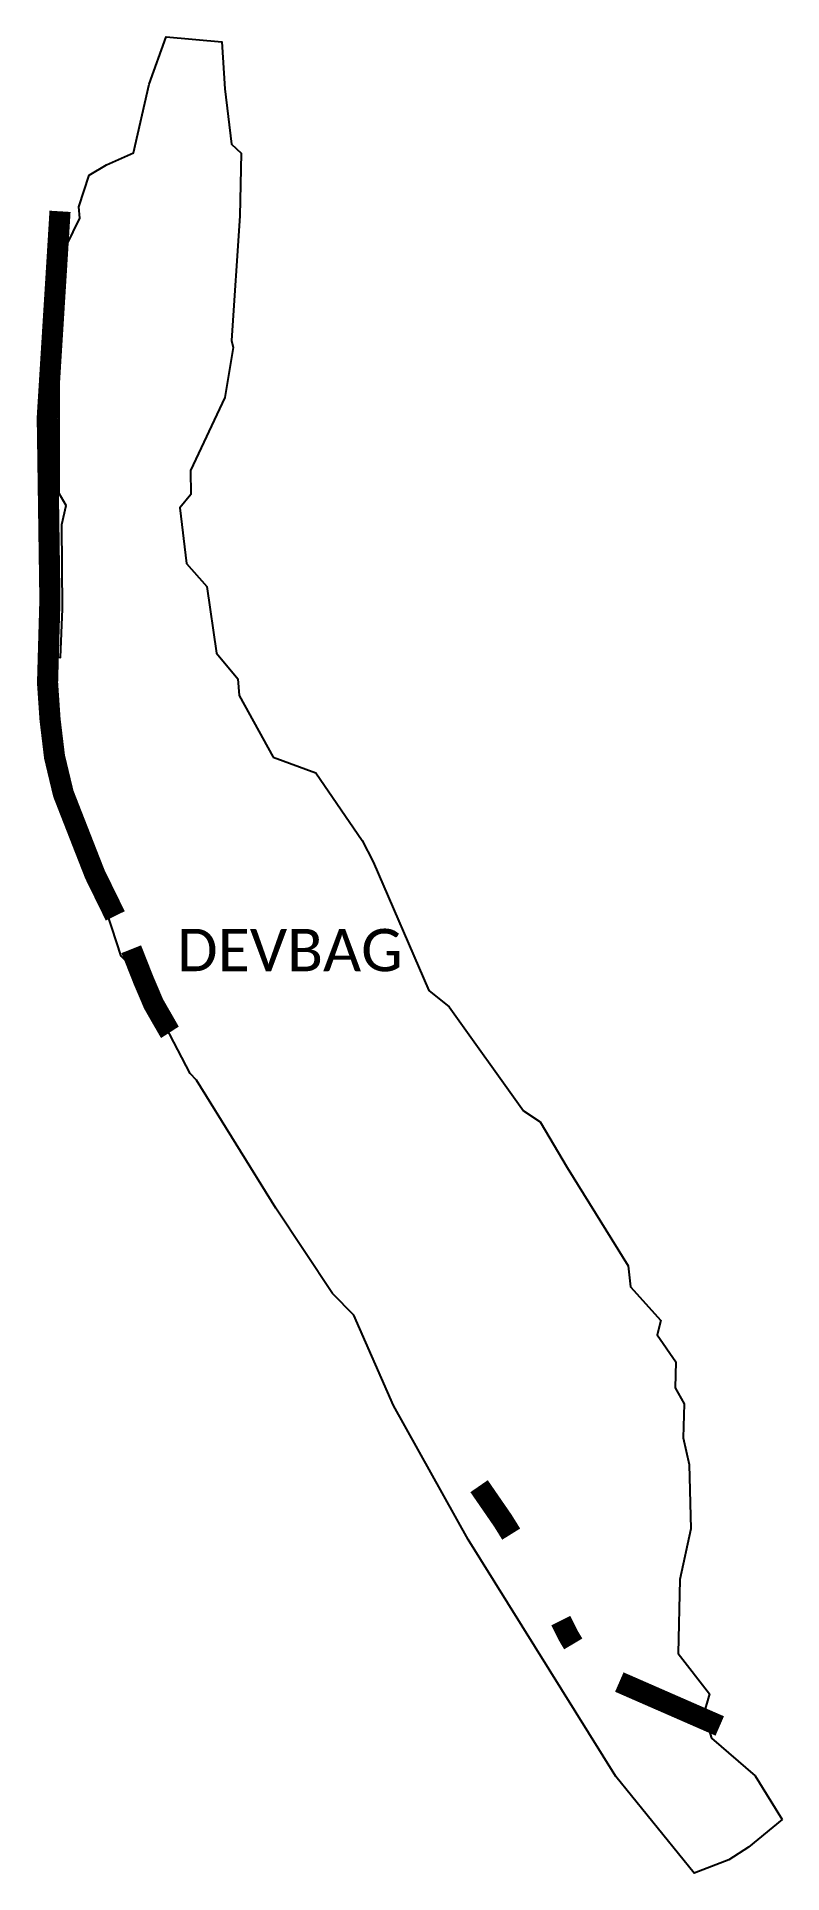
# Model space of a CAD drawing. Header units: metres. Extents: x 338305 to 340069, y 1765587 to 1769927.
import ezdxf

# ---------------------------------------------------------------- set-up
doc = ezdxf.new("R2010")
doc.units = ezdxf.units.M
for name, color, linetype in [('UNPROTECTED', 130, 'Continuous'), ('UNPROTECTED DUE TO CREEK', 150, 'Continuous'), ('village', 3, 'Continuous'), ('VILLAGE NAME', 250, 'Continuous')]:
    doc.layers.add(name, color=color, linetype=linetype)
doc.styles.get("Standard").update_dxf_attribs({"font": 'simplex.shx'})

msp = doc.modelspace()

# ---------------------------------------------------------------- linework, layer by layer
at = {"layer": 'UNPROTECTED', "flags": 128}
for points in [[(338359.8, 1769514.5, 50, 50, 0), (338351.6, 1769380.7, 50, 50, 0), (338337.2, 1769149.2, 50, 50, 0), (338329.6, 1769026.5, 50, 50, 0), (338330.7, 1768953.8, 50, 50, 0), (338333.7, 1768745.7, 50, 50, 0), (338335.9, 1768595.8, 50, 50, 0), (338332.8, 1768488.8, 50, 50, 0), (338330.3, 1768400.1, 50, 50, 0), (338336.2, 1768313.7, 50, 50, 0), (338346.8, 1768225.3, 50, 50, 0), (338367.7, 1768138.2, 50, 50, 0), (338397.9, 1768061, 50, 50, 0), (338417, 1768012.2, 50, 50, 0), (338428.7, 1767982.4, 50, 50, 0), (338442.5, 1767947.3, 50, 50, 0), (338490.5, 1767849.4, 0, 0, 0)], [(338528.3, 1767770.6, 50, 50, 0), (338557.5, 1767696.8, 50, 50, 0), (338558.3, 1767694.8, 50, 50, 0), (338581.3, 1767641.1, 50, 50, 0), (338617.7, 1767577.7, 50, 50, 0), (338619.9, 1767574.3, 0, 0, 0)]]:
    msp.add_lwpolyline(points, format="xyseb", dxfattribs=at)
at = {"layer": 'UNPROTECTED', "const_width": 50, "flags": 128}
for points in [[(339351.2, 1766501.6), (339407.7, 1766419.7), (339427.2, 1766388.3)], [(339544.5, 1766184), (339562.5, 1766148.1), (339574, 1766128.8)]]:
    msp.add_lwpolyline(points, dxfattribs=at)
at = {"layer": 'UNPROTECTED DUE TO CREEK', "const_width": 50, "flags": 128}
msp.add_lwpolyline([(339683, 1766038.7), (339920.6, 1765934.9)], dxfattribs=at)
at = {"layer": 'village', "flags": 128}
msp.add_lwpolyline([(338863.8, 1768224.7), (338965.3, 1768187.1)], dxfattribs=at)
at = {"layer": 'village'}
for points in [[(340068.6, 1765713.8, 0), (339988.8, 1765648.1, 0), (339941.8, 1765618.9, 0), (339860, 1765586.8, 0), (339675.1, 1765815.2, 0), (339325.6, 1766375.7, 0), (339149, 1766692.6, 0), (339054.7, 1766905.7, 0), (339004.8, 1766957.2, 0), (338870.4, 1767158.9, 0), (338682.8, 1767460.8, 0), (338667.4, 1767477.1, 0), (338580.2, 1767644.6, 0), (338555.1, 1767656.7, 0), (338525.4, 1767732.8, 0), (338504.6, 1767754, 0), (338425.2, 1767995.9, 0), (338409.2, 1767996.1, 0), (338349.9, 1768224, 0), (338314.2, 1768461.9, 0), (338361, 1768460.1, 0), (338366, 1768575.3, 0), (338364.1, 1768774.7, 0), (338374.2, 1768819.2, 0), (338357.9, 1768848, 0), (338357.9, 1769168.5, 0), (338346.1, 1769334.1, 0), (338369.2, 1769378.4, 0), (338360, 1769403.2, 0), (338406.8, 1769498.1, 0), (338404.1, 1769525.3, 0), (338428.8, 1769599.6, 0), (338469.8, 1769624.2, 0), (338533.5, 1769652.8, 0), (338570.9, 1769814.8, 0), (338610.7, 1769927.1, 0), (338742.5, 1769915, 0), (338749.4, 1769803.7, 0), (338765.8, 1769673, 0), (338788.1, 1769651.7, 0), (338785.4, 1769503.5, 0), (338765.3, 1769209.5, 0), (338769.8, 1769192.8, 0), (338749.5, 1769074.5, 0), (338668.3, 1768902.1, 0), (338669.5, 1768845.6, 0), (338643, 1768813.5, 0), (338659.3, 1768681.9, 0), (338707, 1768628, 0), (338729.9, 1768470.6, 0), (338780.6, 1768410, 0), (338783.4, 1768370.3, 0), (338863.8, 1768224.7, 0)], [(338965.3, 1768187.1, 0), (339074.9, 1768027.5, 0), (339100.7, 1767977.1, 0), (339232.5, 1767673, 0), (339280.7, 1767634.3, 0), (339456.5, 1767388.5, 0), (339495.9, 1767362.9, 0), (339559.3, 1767254.7, 0), (339703.7, 1767022.4, 0), (339709.7, 1766972.4, 0), (339781.5, 1766893.4, 0), (339772.8, 1766859.1, 0), (339816.9, 1766795.3, 0), (339814.8, 1766733.7, 0), (339836.1, 1766696.4, 0), (339834.3, 1766615.6, 0), (339848.4, 1766552.5, 0), (339851.9, 1766400.6, 0), (339826.4, 1766280.7, 0), (339822.2, 1766106, 0), (339896.1, 1766010.5, 0), (339882.6, 1765964.6, 0), (339900.7, 1765906.4, 0), (340004.7, 1765817.1, 0), (340068.6, 1765713.8, 0)]]:
    msp.add_polyline3d(points, dxfattribs=at)

# ---------------------------------------------------------------- texts
at = {"layer": 'VILLAGE NAME', "color": 7, "insert": (338636.8, 1767818.7), "char_height": 100, "attachment_point": 1, "rotation": 359.9793}
msp.add_mtext_dynamic_manual_height_columns('{\\fCalibri|b0|i0|c0|p34;DEVBAG}', width=1418, gutter_width=718.5, heights=[0], dxfattribs=at)

doc.saveas('drawing.dxf')
